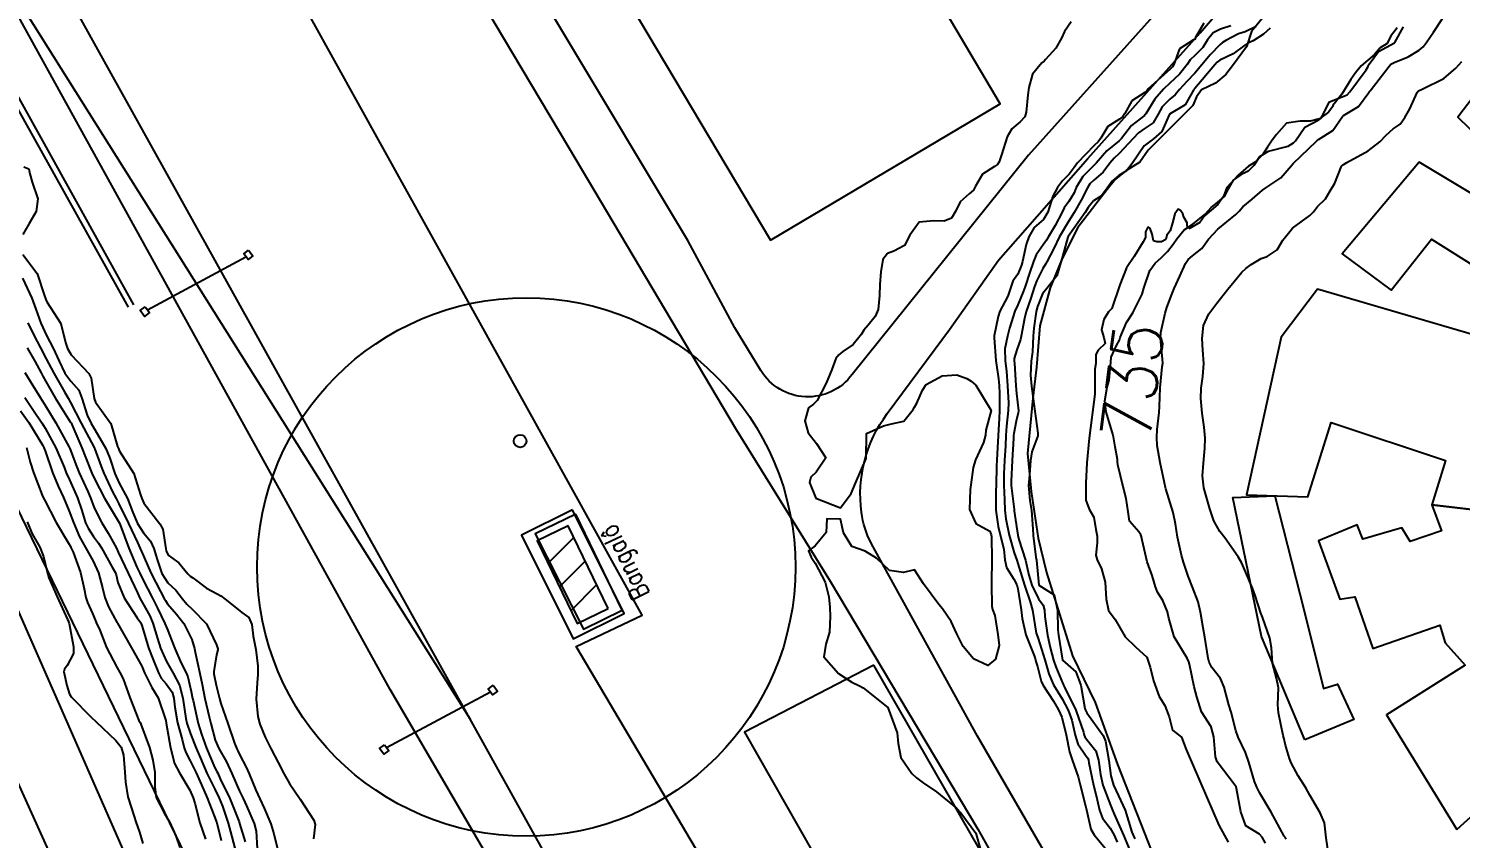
# Model space of a CAD drawing. Header units: metres. Extents: x 318500 to 325275, y 7408834 to 7428799.
# Drawn here: x 320540.8 to 320655.9, y 7410044 to 7410109.1 of the extents above; entities that cross this region are included whole.
import ezdxf
from ezdxf.enums import TextEntityAlignment as Align

# ---------------------------------------------------------------- set-up
doc = ezdxf.new("R2010")
doc.units = ezdxf.units.M
doc.header["$MEASUREMENT"] = 0
doc.linetypes.add('CONTINUO', pattern=[0])
doc.layers.get('0').update_dxf_attribs({"color": 45})
for name, color, linetype in [('Area Verde e de Lazer', 93, 'Continuous'), ('BASE', 45, 'Continuous'), ('Canaleta de Drenagem', 151, 'Continuous'), ('Cotas', 45, 'Continuous'), ('Curvas de Nivel 1m', 11, 'Continuous'), ('Curvas de Nivel 5m', 15, 'Continuous'), ('Divisas', 45, 'Continuous'), ('EDIFICAÇÃO', 30, 'Continuous'), ('Edificações', 30, 'Continuous'), ('H_EDIFICAÇÃO', 30, 'Continuous'), ('Hidrografia', 140, 'Continuous'), ('Linha Férrea', 20, 'Continuous'), ('Postes', 20, 'Continuous'), ('Pórticos', 45, 'Continuous'), ('TEXTO', 45, 'Continuous'), ('TG', 45, 'Continuous'), ('Vias Primárias', 230, 'Continuous'), ('Vias Secundárias', 230, 'Continuous')]:
    doc.layers.add(name, color=color, linetype=linetype)
doc.styles.add('ROMANS', font='romans', dxfattribs={"height": 0.2})
doc.styles.add('Style-STANDARD', font='STANDARD.shx')

# ---------------------------------------------------------------- blocks, each defined once
blk = doc.blocks.new('DF0AC5ACB1E400A12CF5C')
at = {"color": 132, "linetype": 'CONTINUO', "flags": 128}
for points in [[(-1.84, 3.82), (0.22, 5.88)], [(-0.92, 1.91), (1.14, 3.97)], [(0, 0), (2.06, 2.06)]]:
    blk.add_lwpolyline(points, dxfattribs=at)

msp = doc.modelspace()

# ---------------------------------------------------------------- linework, layer by layer
at = {"layer": 'Area Verde e de Lazer'}
msp.add_lwpolyline([(320608.74, 7410057.94), (320598.34, 7410052.55), (320620.33, 7410013.95), (320630.53, 7410020.02)], close=True, dxfattribs=at)
at = {"layer": 'BASE', "linetype": 'CONTINUO'}
msp.add_polyline3d([(320584.52, 7410070.43, 739.98), (320580.43, 7410068.4, 740.02), (320584.59, 7410060.06, 740.05), (320588.68, 7410062.09, 740.05)], close=True, dxfattribs=at)
at = {"layer": 'Canaleta de Drenagem'}
for points in [[(320548.85, 7410086.72), (320537.01, 7410107.92), (320534.53, 7410112.69), (320529.5, 7410121.71), (320521.46, 7410135.12), (320517.76, 7410141.02), (320514.11, 7410146.97), (320507.8, 7410157.39), (320502.76, 7410165.13), (320497.79, 7410172.89), (320494.99, 7410177.4), (320489.14, 7410186.32), (320482.29, 7410196.67), (320475.6, 7410205.7), (320469.48, 7410214.61), (320465.6, 7410220.31), (320461.49, 7410225.69), (320460.21, 7410227.29), (320458.03, 7410230.02), (320455.01, 7410234.25)], [(320549.26, 7410086.9), (320537.45, 7410108.16), (320534.97, 7410112.93), (320529.93, 7410121.96), (320521.89, 7410135.39), (320518.18, 7410141.29), (320514.54, 7410147.23), (320508.23, 7410157.66), (320503.18, 7410165.41), (320498.21, 7410173.16), (320495.41, 7410177.67), (320489.56, 7410186.6), (320482.7, 7410196.97), (320476.01, 7410205.97), (320469.9, 7410214.86), (320466.01, 7410220.58), (320461.87, 7410225.99), (320460.6, 7410227.6), (320458.43, 7410230.31), (320455.42, 7410234.52)]]:
    msp.add_lwpolyline(points, dxfattribs=at)
at = {"layer": 'Curvas de Nivel 1m', "flags": 128}
for points, elevation in [([(320641.88, 7410043.96), (320641.8, 7410044.1), (320641.78, 7410044.14), (320641.74, 7410044.2), (320640.68, 7410046.11), (320639.78, 7410047.66), (320639.53, 7410048.12), (320639.34, 7410048.59), (320638.89, 7410050.13), (320638.61, 7410050.92), (320638.03, 7410052.15), (320637.85, 7410052.68), (320637.46, 7410054.16), (320637.29, 7410054.75), (320636.9, 7410056.17), (320636.6, 7410056.86), (320635.92, 7410057.75), (320635.69, 7410058.18), (320635.61, 7410058.5), (320635.35, 7410060.19), (320635.21, 7410060.94), (320635, 7410062.19), (320634.82, 7410063.03), (320634.37, 7410064.2), (320634.01, 7410065.1), (320633.65, 7410066.21), (320633.49, 7410066.77), (320633.15, 7410068.22), (320632.99, 7410069.3), (320632.8, 7410070.22), (320632.23, 7410072.11), (320632.2, 7410072.23), (320632.12, 7410072.6), (320631.75, 7410074.24), (320631.51, 7410075.6), (320631.49, 7410076.24), (320631.53, 7410076.88), (320631.68, 7410078.24), (320631.7, 7410078.73), (320631.75, 7410080.24), (320631.93, 7410081.93), (320631.97, 7410082.23), (320631.95, 7410082.53), (320631.78, 7410084.24), (320631.83, 7410084.69), (320632.17, 7410086.23), (320632.3, 7410086.68), (320632.73, 7410087.81), (320632.89, 7410088.22), (320633.34, 7410089.22), (320633.81, 7410090.22), (320634.01, 7410090.56), (320634.36, 7410090.86), (320635.12, 7410091.45), (320635.66, 7410092.19), (320636.39, 7410092.98), (320637.85, 7410094.16), (320638.12, 7410094.44), (320638.41, 7410094.78), (320639.15, 7410095.41), (320639.99, 7410096.13), (320640.25, 7410096.32), (320640.43, 7410096.42), (320641.45, 7410097.11), (320642.31, 7410098.1), (320642.46, 7410098.27), (320644.32, 7410100.07), (320644.4, 7410100.15), (320644.48, 7410100.2), (320645.63, 7410100.92), (320646.43, 7410102.05), (320646.47, 7410102.1), (320646.51, 7410102.12), (320647.7, 7410102.85), (320648.54, 7410103.97), (320648.56, 7410104), (320648.57, 7410104.02), (320648.64, 7410104.12), (320650.08, 7410106), (320650.3, 7410106.25), (320650.57, 7410106.4), (320651.7, 7410106.85), (320652.58, 7410107.39), (320652.9, 7410107.65), (320653.14, 7410107.96), (320653.73, 7410108.83), (320654.45, 7410109.94)], 736), ([(320624.61, 7410109.65), (320624.07, 7410108.87), (320623.83, 7410108.35), (320623.39, 7410107.55), (320622.56, 7410106.62), (320622.43, 7410106.51), (320622.26, 7410106.37), (320621.49, 7410105.44), (320621.2, 7410104.38), (320621.14, 7410103.78), (320621, 7410102.39), (320620.88, 7410102.01), (320620.5, 7410101.61), (320619.83, 7410101.06), (320619.46, 7410100.41), (320619.02, 7410098.97), (320618.81, 7410098.41), (320618.68, 7410098.19), (320618.45, 7410098.03), (320617.48, 7410097.4), (320616.91, 7410096.44), (320616.75, 7410096.12), (320616.42, 7410095.83), (320615.69, 7410095.18), (320615.35, 7410094.46), (320614.98, 7410093.88), (320614.39, 7410093.63), (320613.57, 7410093.66), (320612.39, 7410093.56), (320611.65, 7410092.51), (320611.22, 7410091.67), (320610.36, 7410091.22), (320609.86, 7410091.03), (320609.47, 7410090.54), (320609.32, 7410089.55), (320609.24, 7410088.54), (320609.2, 7410087.65), (320609.11, 7410086.54), (320608.86, 7410085.97), (320608.28, 7410085.27), (320607.95, 7410084.88), (320607.76, 7410084.56), (320607.1, 7410083.72), (320606.25, 7410083.15), (320605.93, 7410082.9), (320605.69, 7410082.59), (320605.36, 7410081.72), (320604.93, 7410080.6), (320604.2, 7410079.21), (320603.9, 7410078.91), (320603.5, 7410078.62), (320603.21, 7410077.58), (320603.48, 7410076.62), (320604.15, 7410075.75), (320604.88, 7410074.6), (320604.12, 7410073.45), (320603.68, 7410073.05), (320603.58, 7410072.62), (320604.09, 7410071.36), (320606.08, 7410070.58), (320606.93, 7410071.73), (320607.28, 7410072.56), (320608.14, 7410074.55), (320608.16, 7410076.55), (320609.52, 7410077.19), (320610.17, 7410077.33), (320611.15, 7410077.55), (320611.91, 7410078.5), (320612.01, 7410078.69), (320612.2, 7410079.01), (320612.65, 7410080.06), (320612.96, 7410080.49), (320614.23, 7410081.19), (320615.42, 7410081.27), (320616.23, 7410080.98), (320616.56, 7410080.78), (320616.95, 7410080.44), (320618.19, 7410078.42), (320617.76, 7410076.83), (320617.72, 7410076.43), (320617.55, 7410075.83), (320616.91, 7410074.44), (320616.73, 7410073.84), (320616.55, 7410072.44), (320616.49, 7410072.06), (320616.43, 7410070.44), (320616.96, 7410069.33), (320618.06, 7410068.71), (320618.16, 7410068.51), (320618.18, 7410068.42), (320618.21, 7410068.27), (320618.24, 7410066.42), (320618.21, 7410064.62), (320618.21, 7410064.42), (320618.24, 7410062.68), (320618.29, 7410062.42), (320618.47, 7410061.92), (320618.71, 7410060.41), (320618.82, 7410059.52), (320618.52, 7410058.41), (320617.91, 7410057.92), (320616.76, 7410058.44), (320615.93, 7410059.45), (320615.42, 7410060.46), (320614.96, 7410061.46), (320614.28, 7410062.47), (320613.98, 7410062.82), (320612.73, 7410064.49), (320612.02, 7410065.61), (320611.14, 7410065.38), (320610.02, 7410065.54), (320608.95, 7410066.54), (320608.04, 7410067.1), (320606.97, 7410067.49), (320606.32, 7410068.58), (320606.07, 7410069.68), (320604.96, 7410069.71), (320604.93, 7410068.6), (320604.04, 7410067.53), (320603.51, 7410067.14), (320603.72, 7410066.61), (320604.02, 7410066.13), (320604.85, 7410064.6), (320605.14, 7410063.43), (320605.2, 7410062.59), (320605.23, 7410061.86), (320605.19, 7410060.59), (320604.89, 7410059.64), (320604.74, 7410058.6), (320605.9, 7410057.28), (320606.97, 7410056.56), (320607.61, 7410056.27), (320607.89, 7410056.11), (320609.87, 7410054.53), (320610.63, 7410052.51), (320610.71, 7410051.63), (320610.93, 7410050.51), (320611.8, 7410049.24), (320612.18, 7410048.88), (320612.72, 7410048.49), (320613.78, 7410047.76), (320615.38, 7410046.45), (320615.75, 7410046.08), (320616.95, 7410044.43), (320617.43, 7410042.71)], 739), ([(320635.27, 7410109.54), (320634.59, 7410108.39), (320634.55, 7410108.25), (320634.45, 7410108.21), (320633.32, 7410107.49), (320632.85, 7410106.23), (320632.75, 7410106.04), (320632.56, 7410105.86), (320630.81, 7410104.26), (320630.68, 7410104.11), (320630.54, 7410103.97), (320629.49, 7410103.31), (320628.92, 7410102.28), (320628.75, 7410102.04), (320628.5, 7410101.84), (320627.55, 7410101.25), (320626.99, 7410100.3), (320626.77, 7410100.02), (320626.47, 7410099.73), (320625.13, 7410098.33), (320624.84, 7410097.95), (320624.45, 7410097.41), (320623.91, 7410096.88), (320623.51, 7410096.35), (320623.14, 7410095.64), (320622.73, 7410094.37), (320622.39, 7410093.78), (320621.64, 7410093.12), (320621.22, 7410092.38), (320621, 7410091.75), (320620.7, 7410090.39), (320620.63, 7410090.1), (320620.33, 7410089.38), (320619.92, 7410088.8), (320619.79, 7410088.4), (320619.52, 7410087.61), (320618.88, 7410086.41), (320618.73, 7410085.98), (320618.43, 7410084.42), (320618.42, 7410084.26), (320618.56, 7410082.42), (320618.77, 7410080.95), (320618.82, 7410080.41), (320618.85, 7410079.77), (320618.85, 7410078.41), (320618.82, 7410077.78), (320618.74, 7410076.41), (320618.67, 7410074.93), (320618.64, 7410074.41), (320618.61, 7410073.93), (320618.57, 7410072.41), (320618.56, 7410071.96), (320618.56, 7410070.41), (320618.75, 7410069.09), (320618.91, 7410068.41), (320619.19, 7410067.26), (320619.29, 7410066.4), (320619.4, 7410065.78), (320620.01, 7410064.86), (320620.23, 7410064.39), (320620.32, 7410064.07), (320620.58, 7410062.38), (320620.67, 7410061.68), (320620.96, 7410060.38), (320621.66, 7410058.64), (320621.74, 7410058.37), (320621.78, 7410058.23), (320621.91, 7410057.83), (320622.2, 7410056.66), (320622.33, 7410056.36), (320623.18, 7410055.04), (320623.6, 7410054.34), (320623.86, 7410053.76), (320624.21, 7410052.33), (320624.47, 7410050.97), (320624.68, 7410050.33), (320625.17, 7410048.95), (320625.32, 7410048.32), (320625.76, 7410046.62), (320625.83, 7410046.31), (320626.2, 7410044.76), (320626.47, 7410044.3), (320627.72, 7410042.78)], 738), ([(320637.44, 7410109.33), (320636.6, 7410109.07), (320636.01, 7410108.78), (320635.58, 7410108.2), (320635.18, 7410107.6), (320634.57, 7410106.98), (320634.17, 7410106.61), (320633.92, 7410106.22), (320633.32, 7410105.46), (320632.55, 7410104.74), (320632.02, 7410104.24), (320631.34, 7410103.44), (320630.62, 7410102.26), (320630.57, 7410102.2), (320630.51, 7410102.14), (320629.45, 7410101.32), (320628.66, 7410100.29), (320628.48, 7410100.1), (320627.47, 7410099.3), (320626.62, 7410098.31), (320626.55, 7410098.22), (320626.46, 7410098.14), (320625.54, 7410097.23), (320625.02, 7410096.33), (320624.84, 7410095.92), (320624.41, 7410095.22), (320624.05, 7410094.7), (320623.88, 7410094.35), (320623.33, 7410093.29), (320622.77, 7410092.36), (320622.63, 7410092.11), (320622.37, 7410091.72), (320621.8, 7410090.93), (320621.57, 7410090.38), (320621.26, 7410089.46), (320620.91, 7410088.38), (320620.76, 7410087.94), (320620.31, 7410086.92), (320620.07, 7410086.39), (320619.65, 7410085.03), (320619.49, 7410084.4), (320619.29, 7410083.37), (320619.3, 7410082.4), (320619.4, 7410081.57), (320619.5, 7410080.4), (320619.56, 7410079.04), (320619.54, 7410078.4), (320619.41, 7410077.16), (320619.36, 7410076.4), (320619.32, 7410075.57), (320619.26, 7410074.4), (320619.2, 7410073.33), (320619.2, 7410072.4), (320619.25, 7410071.24), (320619.29, 7410070.4), (320619.37, 7410069.7), (320619.62, 7410068.4), (320620.04, 7410066.96), (320620.23, 7410066.39), (320620.31, 7410066.1), (320620.86, 7410064.38), (320621.32, 7410063.04), (320621.5, 7410062.37), (320621.8, 7410060.52), (320621.84, 7410060.37), (320621.95, 7410060.07), (320622.49, 7410058.36), (320622.81, 7410057.25), (320623.2, 7410056.35), (320623.88, 7410055.24), (320624.37, 7410054.33), (320624.67, 7410053.52), (320624.93, 7410052.32), (320625.14, 7410051.62), (320625.82, 7410050.63), (320625.96, 7410050.45), (320626, 7410050.31), (320626.03, 7410050.09), (320626.4, 7410048.3), (320626.62, 7410047.45), (320626.88, 7410046.29), (320627.12, 7410045.65), (320627.75, 7410044.83), (320628.07, 7410044.28), (320628.3, 7410043.7)], 737), ([(320639.47, 7410109.28), (320638.6, 7410108.86), (320638.06, 7410108.7), (320637.04, 7410108.17), (320636.77, 7410107.99), (320636.58, 7410107.84), (320635.77, 7410107), (320635.11, 7410106.2), (320634.55, 7410105.54), (320633.9, 7410104.86), (320633.33, 7410104.22), (320632.97, 7410103.79), (320632.53, 7410103.43), (320631.93, 7410102.83), (320631.61, 7410102.24), (320631.2, 7410101.55), (320630.49, 7410101.07), (320630.01, 7410100.74), (320629.59, 7410100.27), (320628.47, 7410099.08), (320628.06, 7410098.7), (320627.73, 7410098.3), (320627.18, 7410097.57), (320626.44, 7410096.94), (320626.11, 7410096.64), (320625.92, 7410096.32), (320625.41, 7410095.33), (320624.86, 7410094.33), (320624.39, 7410093.6), (320623.65, 7410092.35), (320623.23, 7410091.49), (320622.66, 7410090.37), (320622.55, 7410090.17), (320622.34, 7410089.84), (320621.84, 7410088.86), (320621.67, 7410088.38), (320621.33, 7410087.36), (320620.99, 7410086.38), (320620.85, 7410085.82), (320620.59, 7410084.39), (320620.53, 7410084.12), (320620.25, 7410083.3), (320620.04, 7410082.59), (320620.03, 7410082.39), (320620.05, 7410082.21), (320620.17, 7410080.39), (320620.21, 7410079.78), (320620.37, 7410078.39), (320620.36, 7410078.22), (320620.18, 7410077.55), (320619.99, 7410076.56), (320619.98, 7410076.39), (320619.97, 7410076.2), (320619.88, 7410074.39), (320619.78, 7410072.73), (320619.79, 7410072.39), (320620.02, 7410070.45), (320620.03, 7410070.39), (320620.03, 7410070.34), (320620.08, 7410069.98), (320620.31, 7410068.39), (320620.4, 7410068.04), (320620.94, 7410066.38), (320621.21, 7410065.18), (320621.44, 7410064.38), (320621.99, 7410063.28), (320622.37, 7410062.75), (320622.47, 7410062.36), (320622.49, 7410061.84), (320622.71, 7410060.36), (320622.92, 7410059.37), (320623.2, 7410058.35), (320623.38, 7410057.81), (320623.9, 7410056.53), (320623.97, 7410056.41), (320624, 7410056.34), (320624.07, 7410056.16), (320624.98, 7410054.32), (320625.61, 7410052.54), (320625.66, 7410052.31), (320625.7, 7410052.18), (320625.84, 7410052), (320626.59, 7410051.06), (320626.82, 7410050.3), (320626.96, 7410049.14), (320627.16, 7410048.29), (320627.77, 7410046.68), (320627.94, 7410046.28), (320628.07, 7410045.96), (320628.81, 7410044.27), (320629.63, 7410042.34)], 736), ([(320645.35, 7410042.41), (320645.1, 7410044.05), (320644.96, 7410045.26), (320644.63, 7410046.06), (320643.78, 7410047.48), (320643.46, 7410048.07), (320642.85, 7410049.04), (320642.28, 7410050.09), (320642.17, 7410050.44), (320641.83, 7410051.5), (320641.69, 7410052.1), (320641.65, 7410052.29), (320641.27, 7410054.11), (320641.23, 7410054.75), (320641.28, 7410056.11), (320641.12, 7410056.89), (320640.8, 7410058.11), (320640.71, 7410059.34), (320640.59, 7410060.11), (320639.98, 7410061.8), (320639.86, 7410062.12), (320639.4, 7410063.55), (320639.19, 7410064.14), (320638.58, 7410065.58), (320638.32, 7410066.15), (320638.04, 7410066.66), (320636.97, 7410068.17), (320636.57, 7410068.68), (320636.07, 7410069.54), (320635.91, 7410070.02), (320635.87, 7410070.18), (320635.76, 7410070.51), (320635.26, 7410072.19), (320635.16, 7410073.16), (320635.25, 7410074.19), (320635.35, 7410075.39), (320635.37, 7410076.19), (320635.31, 7410077.06), (320635.15, 7410078.2), (320635.03, 7410079.37), (320635.05, 7410080.2), (320635.19, 7410081.15), (320635.26, 7410082.19), (320635.18, 7410083.27), (320635.14, 7410084.2), (320635.24, 7410085.24), (320635.68, 7410086.19), (320636.31, 7410087.04), (320637.2, 7410088.17), (320637.71, 7410088.78), (320638.34, 7410089.53), (320638.66, 7410089.84), (320639.07, 7410090.14), (320639.88, 7410090.62), (320640.36, 7410090.8), (320641.17, 7410091.32), (320641.61, 7410092.11), (320642.39, 7410093.07), (320643.8, 7410094.08), (320644.1, 7410094.38), (320644.41, 7410094.8), (320645.05, 7410095.44), (320645.43, 7410096.06), (320645.79, 7410096.7), (320646.35, 7410098.05), (320646.39, 7410098.12), (320646.46, 7410098.17), (320646.76, 7410098.35), (320648.47, 7410099.29), (320649.41, 7410100.01), (320649.93, 7410100.56), (320650.5, 7410101.05), (320651.05, 7410101.44), (320651.43, 7410101.98), (320651.82, 7410102.67), (320652.42, 7410103.97), (320652.47, 7410104.05), (320652.54, 7410104.11), (320652.83, 7410104.25), (320654.55, 7410105.1), (320655.53, 7410105.93), (320656.01, 7410106.47)], 737), ([(320540.31, 7410089.05), (320541.07, 7410087.45), (320541.4, 7410086.56), (320541.79, 7410085.44), (320542.26, 7410084.45), (320542.79, 7410083.42), (320543.26, 7410082.39), (320543.73, 7410081.41), (320544.2, 7410080.77), (320544.84, 7410080.04), (320545.09, 7410079.4), (320545.53, 7410078.03), (320545.83, 7410077.38), (320546.15, 7410076.82), (320547.01, 7410075.37), (320547.34, 7410074.58), (320547.73, 7410073.36), (320548.1, 7410072.57), (320548.76, 7410071.34), (320549.2, 7410070.2), (320549.57, 7410069.33), (320550.04, 7410068.58), (320550.61, 7410067.9), (320550.87, 7410067.32), (320551.14, 7410066.43), (320551.53, 7410065.31), (320551.99, 7410064.57), (320552.65, 7410063.96), (320553.19, 7410063.28), (320553.53, 7410062.84), (320553.96, 7410062.45), (320555.1, 7410061.26), (320555.92, 7410059.58), (320556.01, 7410059.25), (320556.01, 7410059.16), (320555.91, 7410058.76), (320555.7, 7410057.44), (320555.71, 7410057.25), (320555.88, 7410056.34), (320556.1, 7410055.48), (320556.15, 7410055.25), (320556.25, 7410054.86), (320556.82, 7410053.24), (320557.37, 7410051.67), (320557.56, 7410051.22), (320557.64, 7410051.05), (320557.8, 7410050.69), (320558.31, 7410049.73), (320558.53, 7410049.21), (320559.08, 7410047.89), (320559.41, 7410047.2), (320559.75, 7410046.45), (320560.28, 7410045.18), (320560.53, 7410044.38), (320560.81, 7410043.18)], 741), ([(320540.76, 7410085.45), (320541.22, 7410084.48), (320541.76, 7410083.44), (320542.23, 7410082.57), (320542.85, 7410081.42), (320543.7, 7410079.91), (320543.99, 7410079.41), (320544.18, 7410079.05), (320545.04, 7410077.4), (320546.07, 7410075.44), (320546.1, 7410075.38), (320546.11, 7410075.36), (320546.13, 7410075.31), (320546.64, 7410073.9), (320546.85, 7410073.37), (320547.56, 7410071.88), (320547.84, 7410071.35), (320548.07, 7410070.91), (320548.85, 7410069.34), (320549.57, 7410067.8), (320549.77, 7410067.33), (320550.02, 7410066.77), (320550.46, 7410065.78), (320550.67, 7410065.32), (320551.42, 7410063.87), (320551.72, 7410063.3), (320551.81, 7410063.14), (320551.97, 7410062.88), (320552.7, 7410062.03), (320553.29, 7410061.28), (320553.93, 7410059.99), (320554.14, 7410059.27), (320554.21, 7410058.98), (320554.57, 7410057.26), (320554.75, 7410056.39), (320554.99, 7410055.26), (320555.32, 7410053.78), (320555.45, 7410053.25), (320555.82, 7410051.91), (320556.11, 7410051.25), (320556.73, 7410050.17), (320557.15, 7410049.23), (320557.77, 7410047.82), (320558.06, 7410047.22), (320558.32, 7410046.64), (320558.94, 7410045.2), (320559.1, 7410044.58), (320559.19, 7410043.2)], 742), ([(320540.7, 7410083.45), (320541.3, 7410082.37), (320541.81, 7410081.44), (320541.96, 7410081.18), (320542.2, 7410080.75), (320542.95, 7410079.42), (320544.16, 7410077.51), (320544.22, 7410077.41), (320544.28, 7410077.29), (320545.09, 7410075.4), (320545.39, 7410074.66), (320545.9, 7410073.38), (320546.1, 7410072.93), (320546.91, 7410071.37), (320548.05, 7410069.48), (320548.12, 7410069.35), (320548.18, 7410069.22), (320548.87, 7410067.34), (320549.51, 7410065.83), (320549.74, 7410065.33), (320549.99, 7410064.83), (320550.76, 7410063.32), (320551.18, 7410062.53), (320551.76, 7410061.3), (320551.94, 7410060.87), (320552.57, 7410059.29), (320553.07, 7410058.11), (320553.51, 7410057.28), (320553.62, 7410057), (320553.88, 7410055.83), (320553.99, 7410055.27), (320554.03, 7410055.11), (320554.45, 7410053.26), (320554.7, 7410052.39), (320555.12, 7410051.26), (320555.79, 7410049.69), (320555.94, 7410049.39), (320556.01, 7410049.25), (320556.22, 7410048.81), (320556.98, 7410047.23), (320557.73, 7410045.34), (320557.77, 7410045.22), (320558.23, 7410043.73)], 743), ([(320540.52, 7410081.46), (320541.16, 7410080.41), (320541.77, 7410079.44), (320542.18, 7410078.78), (320543, 7410077.42), (320544.08, 7410075.46), (320544.11, 7410075.41), (320544.13, 7410075.36), (320544.66, 7410073.94), (320544.88, 7410073.4), (320545.56, 7410071.91), (320545.78, 7410071.38), (320546.07, 7410070.59), (320546.69, 7410069.37), (320547.22, 7410068.54), (320547.87, 7410067.35), (320548.02, 7410067.02), (320548.82, 7410065.34), (320549.56, 7410063.76), (320549.76, 7410063.33), (320549.97, 7410062.95), (320550.55, 7410061.91), (320550.8, 7410061.32), (320551.17, 7410060.07), (320551.41, 7410059.31), (320551.9, 7410058.22), (320552.44, 7410057.29), (320552.93, 7410056.33), (320553.22, 7410055.28), (320553.46, 7410053.66), (320553.54, 7410053.27), (320553.83, 7410052.43), (320554.28, 7410051.27), (320554.62, 7410050.45), (320555.14, 7410049.26), (320555.77, 7410047.98), (320556.14, 7410047.24), (320556.39, 7410046.6), (320556.84, 7410045.23), (320557.03, 7410044.54), (320557.39, 7410043.22)], 744), ([(320540.17, 7410078.39), (320540.84, 7410077.45), (320541.96, 7410075.61), (320542.04, 7410075.43), (320542.06, 7410075.37), (320542.13, 7410075.17), (320542.73, 7410073.42), (320543.19, 7410072.32), (320543.61, 7410071.41), (320544.06, 7410070.33), (320544.42, 7410069.4), (320544.91, 7410068.26), (320545.39, 7410067.39), (320546.01, 7410066.31), (320546.43, 7410065.37), (320546.76, 7410064.15), (320546.95, 7410063.37), (320547.23, 7410062.62), (320547.93, 7410061.35), (320547.95, 7410061.32), (320549.07, 7410059.34), (320549.9, 7410057.87), (320550.13, 7410057.33), (320550.71, 7410056.15), (320551.22, 7410055.31), (320551.84, 7410053.5), (320551.87, 7410053.3), (320551.87, 7410053.27), (320552.21, 7410051.29), (320552.55, 7410050.04), (320552.94, 7410049.28), (320553.77, 7410047.88), (320554.05, 7410047.27), (320554.18, 7410046.84), (320554.58, 7410045.26), (320555.03, 7410043.94)], 746), ([(320540.63, 7410075.45), (320540.94, 7410074.27), (320541.2, 7410073.44), (320541.91, 7410071.61), (320541.98, 7410071.43), (320542.08, 7410071.22), (320543.03, 7410069.42), (320544.03, 7410067.75), (320544.15, 7410067.53), (320544.21, 7410067.41), (320544.4, 7410067.03), (320544.97, 7410065.4), (320545.29, 7410064.08), (320545.41, 7410063.39), (320545.55, 7410062.97), (320545.96, 7410062.08), (320546.15, 7410061.58), (320546.25, 7410061.38), (320546.55, 7410060.76), (320547.06, 7410059.36), (320547.9, 7410057.79), (320548.15, 7410057.35), (320548.4, 7410056.83), (320548.94, 7410055.34), (320549.68, 7410053.49), (320549.77, 7410053.33), (320549.84, 7410053.19), (320550.52, 7410051.32), (320550.8, 7410050.31), (320550.96, 7410049.31), (320550.95, 7410048.14), (320551.07, 7410047.31), (320551.74, 7410046), (320552.17, 7410045.29), (320552.64, 7410044.21), (320552.96, 7410043.28)], 747), ([(320540.7, 7410069.45), (320541.1, 7410068.51), (320541.71, 7410067.43), (320542.02, 7410066.67), (320542.31, 7410065.43), (320542.45, 7410064.97), (320543.1, 7410063.42), (320543.95, 7410061.6), (320544.01, 7410061.47), (320544.03, 7410061.41), (320544.06, 7410061.3), (320544.43, 7410059.4), (320544.43, 7410058.88), (320543.9, 7410057.9), (320543.69, 7410057.61), (320543.64, 7410057.41), (320543.88, 7410056.3), (320544.09, 7410055.62), (320544.23, 7410055.4), (320545.85, 7410053.77), (320546.25, 7410053.37), (320547.82, 7410051.89), (320548.24, 7410051.35), (320548.45, 7410050.7), (320548.56, 7410049.34), (320548.59, 7410048.53), (320548.8, 7410047.34), (320549.29, 7410045.78), (320549.42, 7410045.33), (320549.72, 7410044.52), (320549.98, 7410043.59)], 748)]:
    msp.add_lwpolyline(points, dxfattribs=dict(at, elevation=elevation))
at = {"layer": 'Curvas de Nivel 5m', "flags": 128}
for points, elevation in [([(320640.61, 7410109.14), (320640.08, 7410108.66), (320639.24, 7410108.14), (320638.8, 7410107.94), (320638.58, 7410107.78), (320637.64, 7410107.1), (320636.57, 7410106.58), (320636.34, 7410106.41), (320636.15, 7410106.19), (320634.54, 7410104.3), (320634.5, 7410104.25), (320634.47, 7410104.21), (320633.76, 7410102.98), (320632.51, 7410102.24), (320631.89, 7410100.84), (320631.23, 7410100.25), (320630.47, 7410099.7), (320629.5, 7410098.27), (320629.06, 7410097.67), (320628.45, 7410097.31), (320627.9, 7410096.84), (320627.49, 7410096.3), (320627.04, 7410095.68), (320626.41, 7410095.26), (320625.98, 7410094.74), (320625.73, 7410094.32), (320624.38, 7410092.4), (320624.35, 7410092.34), (320623.9, 7410090.8), (320623.78, 7410090.35), (320623.45, 7410089.24), (320622.75, 7410088.36), (320622.31, 7410087.78), (320621.9, 7410086.77), (320621.8, 7410086.37), (320621.62, 7410085.04), (320621.56, 7410084.38), (320621.49, 7410083.14), (320621.39, 7410082.38), (320621.35, 7410081.26), (320621.43, 7410080.38), (320621.62, 7410078.95), (320621.7, 7410078.37), (320621.94, 7410076.6), (320621.92, 7410076.37), (320621.45, 7410075.08), (320621.33, 7410074.38), (320621.25, 7410073.25), (320621.19, 7410072.38), (320621.29, 7410071.18), (320621.42, 7410070.38), (320621.53, 7410068.91), (320621.56, 7410068.37), (320621.77, 7410066.63), (320621.81, 7410066.37), (320622, 7410064.37), (320623.23, 7410063.59), (320623.52, 7410062.35), (320623.54, 7410060.77), (320623.58, 7410060.35), (320623.92, 7410058.34), (320624.98, 7410057.39), (320625.4, 7410056.32), (320625.72, 7410054.46), (320625.77, 7410054.31), (320625.87, 7410054.11), (320627.18, 7410052.29), (320627.38, 7410051.83), (320627.63, 7410050.28), (320627.8, 7410049.05), (320628.01, 7410048.28), (320628.23, 7410047.83), (320628.96, 7410046.27), (320629.49, 7410044.52), (320629.58, 7410044.26), (320629.74, 7410043.98)], 735), ([(320640.23, 7410043.62), (320639.97, 7410044.12), (320639.74, 7410044.34), (320638.64, 7410045.03), (320638.25, 7410046.14), (320637.9, 7410048.03), (320637.86, 7410048.15), (320637.79, 7410048.26), (320636.35, 7410050.17), (320636.22, 7410050.57), (320636.08, 7410052.18), (320635.85, 7410052.97), (320635.09, 7410054.19), (320634.7, 7410055.38), (320634.49, 7410056.19), (320634.11, 7410058.01), (320634.06, 7410058.2), (320633.92, 7410058.5), (320632.89, 7410060.22), (320632.46, 7410061.73), (320632.35, 7410062.23), (320631.99, 7410063.15), (320631.56, 7410063.8), (320631.39, 7410064.24), (320631.11, 7410065.14), (320630.71, 7410066.25), (320630.32, 7410067.99), (320630.27, 7410068.26), (320630.22, 7410068.42), (320630.06, 7410068.66), (320629.31, 7410069.51), (320629.2, 7410070.27), (320629.04, 7410071.33), (320628.79, 7410072.28), (320628.37, 7410074.05), (320628.34, 7410074.29), (320628.33, 7410074.47), (320628.15, 7410075.49), (320628, 7410076.29), (320627.95, 7410076.51), (320627.42, 7410078.3), (320627.31, 7410079.2), (320627.5, 7410080.3), (320627.66, 7410080.86), (320627.8, 7410082.29), (320627.83, 7410082.71), (320628.26, 7410083.63), (320628.49, 7410084.07), (320628.56, 7410084.29), (320629.07, 7410085.5), (320629.57, 7410086.27), (320630.32, 7410087.77), (320630.45, 7410088.26), (320630.93, 7410089.66), (320631.35, 7410090.25), (320631.88, 7410090.72), (320632.36, 7410091.2), (320632.82, 7410091.78), (320633.11, 7410092.22), (320633.68, 7410092.93), (320634.39, 7410093.4), (320635.37, 7410094.2), (320635.86, 7410094.74), (320636.41, 7410095.15), (320636.95, 7410095.65), (320637.23, 7410096.17), (320637.66, 7410096.94), (320638.45, 7410097.48), (320638.89, 7410097.71), (320639.32, 7410098.14), (320639.78, 7410098.82), (320640.47, 7410099.25), (320642.04, 7410099.67), (320642.48, 7410099.92), (320642.64, 7410100.1), (320643.4, 7410101.18), (320644.51, 7410101.79), (320644.68, 7410101.89), (320644.78, 7410102.07), (320645.37, 7410103.22), (320646.53, 7410103.68), (320646.79, 7410103.8), (320647, 7410104.04), (320648.32, 7410105.79), (320648.46, 7410106.02), (320648.49, 7410106.1), (320648.56, 7410106.26), (320649.31, 7410107.28), (320650.59, 7410107.96), (320650.61, 7410107.97), (320650.63, 7410107.99), (320651.32, 7410109.27)], 735), ([(320540.44, 7410097.99), (320540.82, 7410097.84), (320540.91, 7410097.45), (320541.11, 7410096.76), (320541.55, 7410095.44), (320541.41, 7410094.42), (320540.86, 7410093.45), (320540.36, 7410092.57)], 740), ([(320540.34, 7410090.95), (320541.5, 7410089.44), (320542.1, 7410087.62), (320542.17, 7410087.43), (320542.2, 7410087.34), (320542.29, 7410087.14), (320543.4, 7410085.42), (320543.77, 7410083.89), (320543.94, 7410083.41), (320544.23, 7410082.9), (320545.66, 7410081.39), (320545.84, 7410081.02), (320546.09, 7410079.38), (320546.19, 7410079.09), (320547.41, 7410077.36), (320547.97, 7410075.52), (320548.05, 7410075.35), (320548.07, 7410075.29), (320548.13, 7410075.14), (320549.26, 7410073.34), (320549.8, 7410071.62), (320549.9, 7410071.33), (320550.07, 7410070.95), (320551.37, 7410069.31), (320551.6, 7410068.86), (320551.84, 7410067.3), (320551.87, 7410067.14), (320552.02, 7410066.78), (320552.88, 7410066.16), (320553.61, 7410065.28), (320553.81, 7410065.09), (320554, 7410064.95), (320555.12, 7410064.12), (320555.98, 7410063.68), (320556.25, 7410063.52), (320556.62, 7410063.24), (320557.38, 7410062.64), (320557.96, 7410062.18), (320558.5, 7410061.76), (320558.76, 7410061.21), (320558.87, 7410060.27), (320559.08, 7410059.2), (320559.24, 7410057.86), (320559.24, 7410057.2), (320559.19, 7410056.51), (320559.11, 7410055.2), (320559.23, 7410053.82), (320559.4, 7410053.2), (320559.82, 7410052.16), (320560.32, 7410051.18), (320560.86, 7410050.12), (320561.34, 7410049.17), (320561.78, 7410048.42), (320562.63, 7410047.16), (320563.74, 7410045.48), (320563.84, 7410045.14), (320563.72, 7410043.98)], 740), ([(320540.52, 7410079.46), (320541.21, 7410078.41), (320541.87, 7410077.43), (320542.15, 7410076.99), (320543, 7410075.42), (320543.66, 7410073.87), (320543.84, 7410073.41), (320544.1, 7410072.83), (320544.73, 7410071.4), (320545.08, 7410070.38), (320545.39, 7410069.39), (320545.6, 7410068.94), (320546.04, 7410068.28), (320546.42, 7410067.76), (320546.67, 7410067.37), (320547.54, 7410065.82), (320547.79, 7410065.35), (320547.84, 7410065.2), (320547.99, 7410064.58), (320548.48, 7410063.34), (320549.54, 7410061.75), (320549.84, 7410061.33), (320549.95, 7410061.05), (320550.45, 7410059.32), (320550.79, 7410058.44), (320551.26, 7410057.31), (320551.48, 7410056.9), (320551.88, 7410056.43), (320552.34, 7410055.76), (320552.48, 7410055.29), (320552.57, 7410054.57), (320552.79, 7410053.29), (320553.15, 7410051.95), (320553.32, 7410051.28), (320553.44, 7410050.91), (320553.8, 7410050.24), (320554.28, 7410049.27), (320554.71, 7410048.32), (320555.17, 7410047.26), (320555.74, 7410045.83), (320555.93, 7410045.25), (320556.3, 7410043.83)], 745)]:
    msp.add_lwpolyline(points, dxfattribs=dict(at, elevation=elevation))
at = {"layer": 'Divisas'}
for points in [[(320669.94, 7409937.42), (320649.27, 7409962.46), (320635.24, 7409979.63), (320620.34, 7410001.01), (320608.76, 7410019.01), (320584.83, 7410059.43), (320590.12, 7410061.96), (320531.14, 7410168.31), (320500.69, 7410219.12), (320484.38, 7410246.22)], [(320671.48, 7409910.68), (320655.12, 7409925.07), (320650.17, 7409929.77), (320632.55, 7409951.5), (320614.5, 7409975.36), (320595.14, 7410001.24), (320593.9, 7410002.91), (320577.25, 7409993.45), (320535.71, 7410079.2), (320531.36, 7410088.4), (320525.16, 7410099.36), (320534.92, 7410103.49), (320520.4, 7410123.84), (320522.71, 7410125.96), (320511.88, 7410140.84), (320494.12, 7410163.93), (320496.94, 7410168.24), (320487.82, 7410179.66), (320483.21, 7410185.43), (320486.54, 7410188.58), (320455.04, 7410232.83)]]:
    msp.add_lwpolyline(points, dxfattribs=at)
at = {"layer": 'EDIFICAÇÃO', "linetype": 'CONTINUO'}
msp.add_polyline3d([(320587.39, 7410062.49, 740), (320584.18, 7410069.14, 739.98), (320581.7, 7410067.94, 740.02), (320584.91, 7410061.29, 740)], close=True, dxfattribs=at)
at = {"layer": 'Edificações'}
for points in [[(320600.45, 7410092.1), (320618.9, 7410103.07), (320549.04, 7410221.16), (320530.15, 7410210.19), (320600.45, 7410092.1)], [(320668.44, 7410088.86), (320652.58, 7410098.38), (320646.38, 7410091), (320650.34, 7410088.09), (320653.58, 7410092.19), (320658.55, 7410089.05), (320656.77, 7410084.54), (320644.41, 7410088.17), (320641.49, 7410084.31), (320638.71, 7410071.63), (320643.63, 7410071.48), (320645.5, 7410077.44), (320654.71, 7410074.39), (320653.61, 7410070.84), (320659.36, 7410070.16), (320663.78, 7410085.79), (320665.92, 7410084.48), (320668.44, 7410088.86)], [(320643.39, 7410051.93), (320639.91, 7410060.24), (320637.61, 7410071.42), (320640.99, 7410071.56), (320643.34, 7410062.31), (320644.89, 7410056.07), (320646.02, 7410056.4), (320647.33, 7410053.58), (320643.39, 7410051.93)], [(320655.61, 7410044.73), (320665.62, 7410053.79), (320660.68, 7410061.81), (320657.9, 7410070.33), (320653.61, 7410070.84), (320654.37, 7410068.75), (320651.86, 7410067.89), (320651.19, 7410068.98), (320648.06, 7410068.08), (320647.59, 7410069.22), (320644.5, 7410067.94), (320646.21, 7410063.25), (320647.4, 7410063.44), (320648.87, 7410059.27), (320654.23, 7410061.16), (320654.66, 7410059.74), (320656.27, 7410057.93), (320649.96, 7410053.94), (320655.61, 7410044.73)], [(320584.79, 7410070.09), (320581.52, 7410068.49), (320585.42, 7410060.83), (320588.52, 7410062.36), (320584.79, 7410070.09)]]:
    msp.add_lwpolyline(points, close=True, dxfattribs=at)
msp.add_lwpolyline([(320660.79, 7410108.67), (320655.69, 7410102), (320668.11, 7410089.94)], dxfattribs=at)
at = {"layer": 'Hidrografia'}
for points in [[(320641.45, 7410111.78), (320639.1, 7410108.88), (320638.69, 7410107.64), (320637.58, 7410106.12), (320637.03, 7410105.43), (320636.2, 7410104.74), (320635.09, 7410104.18), (320634.68, 7410103.63), (320634.4, 7410102.94), (320633.57, 7410102.11), (320633.02, 7410101.56), (320631.91, 7410100.45), (320630.81, 7410099.35), (320630.12, 7410098.38), (320629.01, 7410097.69), (320628.18, 7410097), (320627.49, 7410096.17), (320625.14, 7410093.13), (320623.89, 7410090.63), (320622.92, 7410088.28), (320622.09, 7410085.22), (320621.81, 7410081.89), (320621.53, 7410079.4), (320621.11, 7410074.96), (320621.39, 7410071.9), (320621.95, 7410068.16), (320622.64, 7410065.38), (320624.72, 7410058.68), (320626.53, 7410054.94), (320628.33, 7410049.94), (320631.39, 7410042.17)], [(320650.81, 7410109.19), (320650.27, 7410108.47), (320650, 7410107.93), (320649.45, 7410107.56), (320649, 7410107.02), (320647.91, 7410106.11), (320647.46, 7410105.57), (320647.1, 7410105.03), (320646.37, 7410103.85), (320645.65, 7410102.94), (320645.65, 7410102.85), (320645.29, 7410102.4), (320644.56, 7410101.86), (320643.84, 7410101.68), (320643.29, 7410101.68), (320643.02, 7410101.68), (320641.93, 7410101.5), (320641.12, 7410100.59), (320640.76, 7410100.14), (320640.39, 7410099.59), (320640.03, 7410099.05), (320639.49, 7410098.42), (320638.85, 7410098.05), (320638.04, 7410097.33), (320637.13, 7410096.33), (320636.86, 7410095.61), (320636.41, 7410094.98), (320635.32, 7410094.07), (320634.96, 7410093.53), (320634.12, 7410093.05), (320633.94, 7410093.23), (320633.94, 7410093.5), (320633.67, 7410093.96), (320633.58, 7410094.23), (320633.4, 7410094.5), (320633.22, 7410094.59), (320632.95, 7410094.23), (320632.76, 7410093.5), (320632.58, 7410092.87), (320632.31, 7410092.51), (320632.22, 7410092.15), (320631.86, 7410091.96), (320631.5, 7410091.96), (320631.22, 7410092.05), (320631.13, 7410092.6), (320630.95, 7410093.05), (320630.77, 7410093.14), (320630.59, 7410092.78), (320630.59, 7410092.33), (320630.41, 7410091.96), (320629.68, 7410090.79), (320629.05, 7410089.88), (320628.51, 7410088.52), (320627.87, 7410086.62), (320627.6, 7410086.35), (320627.24, 7410085.72), (320627.06, 7410084.9), (320627.24, 7410084.27), (320627.33, 7410083.81), (320626.78, 7410083.27), (320626.6, 7410082.91), (320626.6, 7410082.18), (320626.51, 7410081.73), (320626.51, 7410079.72), (320626.06, 7410076.19), (320625.88, 7410074.2), (320625.79, 7410072.57), (320625.79, 7410071.21), (320626.06, 7410070.48), (320626.42, 7410069.85), (320626.6, 7410068.85), (320626.69, 7410068.31), (320626.69, 7410067.77), (320626.6, 7410066.77), (320626.69, 7410066.41), (320627.06, 7410065.68), (320627.33, 7410064.6), (320627.42, 7410063.24), (320627.6, 7410062.33), (320628.14, 7410061.61), (320628.96, 7410060.22), (320629.77, 7410059.41), (320630.68, 7410058.59), (320630.95, 7410057.78), (320631.22, 7410056.69), (320631.68, 7410055.42), (320632.13, 7410054.7), (320632.49, 7410053.79), (320632.76, 7410052.7), (320633.49, 7410052.16), (320633.85, 7410051.17), (320633.94, 7410050.98), (320636.49, 7410045.07), (320637.22, 7410043.71)]]:
    msp.add_lwpolyline(points, dxfattribs=at)
at = {"layer": 'Linha Férrea'}
for points in [[(321000, 7409665.79, 0.078197), (320889.69, 7409761.64, 0.016428), (320831.73, 7409795.8, -0.029281), (320758.16, 7409840.19, -0.075107), (320633.21, 7409959.15, -0.038123), (320591.24, 7410019.37), (320569.88, 7410055.98), (320528.94, 7410130.12, 0.044252), (320455.67, 7410238.48), (320423.41, 7410279.54, -0.076357), (320336.11, 7410440.08, -0.029288), (320307.68, 7410537.21, 0.027041), (320278.59, 7410637.59, 0.100983), (320172.35, 7410808.48, 0.013159)], [(321000, 7409672.46, 0.064653), (320912.3, 7409751.47, 0.030753), (320836.25, 7409797.86, -0.016147), (320768.63, 7409837.8, -0.116635), (320584, 7410039.77), (320542.79, 7410113.92, 0.026405), (320494.03, 7410193.92, 0.017029), (320443.19, 7410260.7), (320429.49, 7410278.02, -0.097268), (320322.98, 7410493.45), (320310.76, 7410540.45), (320304.23, 7410567.01, 0.019913), (320282.85, 7410638.03, 0.100687), (320180.06, 7410806.18, 0.011092)]]:
    msp.add_lwpolyline(points, format="xyb", dxfattribs=at)
msp.add_lwpolyline([(320534.47, 7410120.12), (320576.31, 7410053.61)], dxfattribs=at)
at = {"layer": 'Postes'}
msp.add_circle((320580.32, 7410075.95), 0.509, dxfattribs=at)
at = {"layer": 'Pórticos'}
for points in [[(320558.49, 7410091.31), (320558.84, 7410090.85), (320558.45, 7410090.55), (320558.1, 7410091.01)], [(320550.18, 7410086.74), (320550.53, 7410086.29), (320550.14, 7410085.98), (320549.79, 7410086.44)], [(320578.16, 7410056.32), (320578.51, 7410055.86), (320578.11, 7410055.56), (320577.76, 7410056.02)], [(320569.42, 7410051.54), (320569.77, 7410051.08), (320569.37, 7410050.78), (320569.02, 7410051.24)]]:
    msp.add_lwpolyline(points, close=True, dxfattribs=at)
for points in [[(320550.36, 7410086.51), (320558.27, 7410090.78)], [(320569.59, 7410051.31), (320577.94, 7410055.79)]]:
    msp.add_lwpolyline(points, dxfattribs=at)
at = {"layer": 'TG', "linetype": 'CONTINUO'}
msp.add_circle((320580.81, 7410065.83), 21.64, dxfattribs=at)
at = {"layer": 'Vias Primárias'}
for points in [[(320458.84, 7410178.95), (320480.29, 7410155.23), (320495.1, 7410135.42), (320511.64, 7410114.06), (320516.81, 7410106.86), (320519.61, 7410103.46), (320523.88, 7410094.75), (320528.71, 7410085.69), (320532.53, 7410078.21), (320536.07, 7410071.14), (320548.66, 7410042.51), (320552.78, 7410032.59), (320562.64, 7410010.75), (320575.17, 7409988.74), (320583.54, 7409975.14), (320600.42, 7409953.15), (320626.9, 7409915.05), (320647.91, 7409892.87), (320658, 7409881.61)], [(320658.62, 7409871.69), (320649.14, 7409881.51), (320641.91, 7409889.5), (320629.21, 7409902.74), (320617.18, 7409916.76), (320605.77, 7409932.57), (320594.4, 7409948.73), (320584.1, 7409963.22), (320575.5, 7409976.6), (320567.68, 7409989.72), (320560.33, 7410003.41), (320554.17, 7410016.57), (320548.44, 7410028.88), (320542.54, 7410042.77), (320536.86, 7410055.3)]]:
    msp.add_lwpolyline(points, dxfattribs=at)
for points in [[(320663.27, 7410145.82), (320652.36, 7410133.99), (320641.82, 7410122.07), (320632.58, 7410111.68), (320621.18, 7410098.95), (320607, 7410081.3, -0.532316), (320599.67, 7410081.63), (320597.57, 7410085.06), (320593.79, 7410092.09), (320573.74, 7410125.57), (320566.42, 7410137.86), (320562.62, 7410135.86), (320584.21, 7410099.57), (320597.69, 7410076.89), (320605.23, 7410064.68)], [(320608.57, 7410067.68, -0.091623), (320607.75, 7410070.23, -0.193802), (320609.82, 7410078.16), (320614.84, 7410084.93), (320618.78, 7410090.51), (320625.95, 7410098.68), (320634.97, 7410108.77), (320641.27, 7410116.12), (320650.02, 7410126.26), (320657.66, 7410134.92)]]:
    msp.add_lwpolyline(points, format="xyb", dxfattribs=at)
at = {"layer": 'Vias Secundárias'}
for points in [[(320708.91, 7409901.5), (320704.26, 7409905.36), (320700.12, 7409909.42), (320698.28, 7409913.15), (320694.82, 7409922.34), (320689.58, 7409933.89), (320682.67, 7409948.75), (320679.41, 7409953.5), (320675.09, 7409957.71), (320669.8, 7409959.84), (320666.13, 7409961.63), (320662.82, 7409963.26), (320653.97, 7409973.53), (320650.92, 7409978.22), (320649.95, 7409981.62), (320645.88, 7409990.17), (320644.2, 7409997.35), (320641.45, 7410002.12), (320639.47, 7410009.81), (320637.13, 7410015.8), (320632.75, 7410024.57), (320626.19, 7410036.47), (320617.08, 7410052.24), (320608.57, 7410067.68)], [(320605.23, 7410064.68), (320617.12, 7410044.75), (320631.08, 7410019.97), (320632.07, 7410018.17), (320633.65, 7410016.11), (320636.33, 7410008.9), (320638.48, 7410001.95), (320640.64, 7409997.63), (320641.88, 7409993.71), (320643.37, 7409987.77), (320645.95, 7409981.46), (320649.4, 7409975.32), (320652.8, 7409970.11), (320658.12, 7409963.69)]]:
    msp.add_lwpolyline(points, dxfattribs=at)

# ---------------------------------------------------------------- block references
at = {"layer": 'H_EDIFICAÇÃO'}
msp.add_blockref('DF0AC5ACB1E400A12CF5C', (320584.41, 7410062.33), dxfattribs=at)

# ---------------------------------------------------------------- texts
at = {"layer": 'Cotas', "style": 'Style-STANDARD'}
msp.add_text('735', height=4, rotation=82.8855, dxfattribs=at).set_placement((320629.53, 7410080.76, 735), align=Align.MIDDLE_CENTER)
at = {"layer": 'TEXTO', "style": 'ROMANS', "width": 0.8}
msp.add_text('Bangalô', height=1.5, rotation=116, dxfattribs=at).set_placement((320590.76, 7410063.67))

doc.saveas('drawing.dxf')
